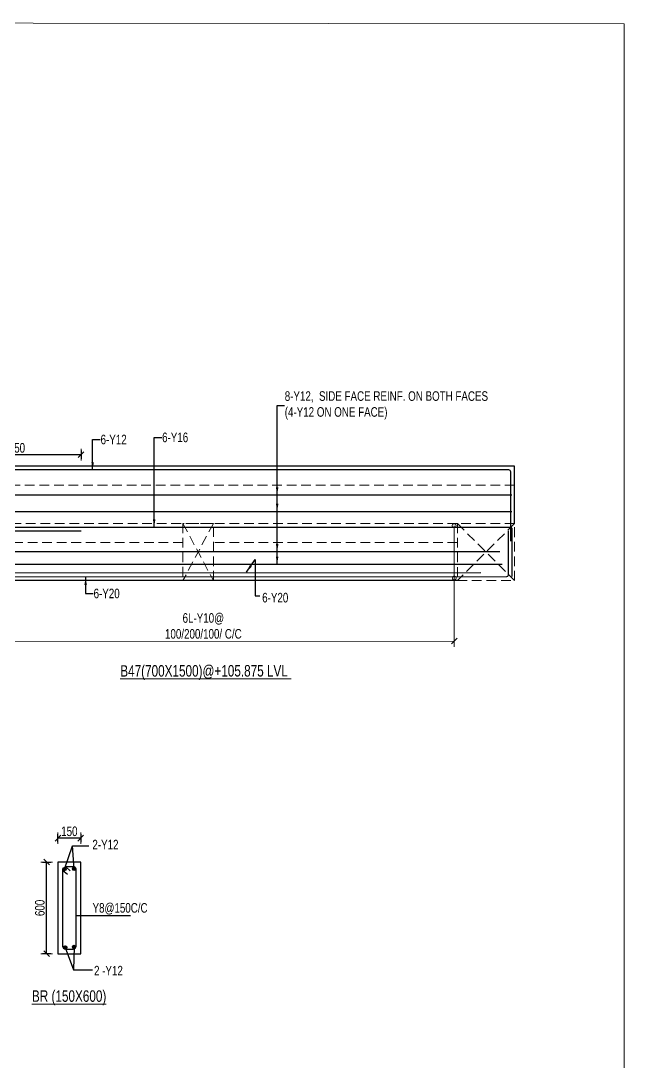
# Model space of a CAD drawing. Header units: millimetres. Extents: x 24879 to 98673, y 1890 to 33226.
# Drawn here: x 90771 to 98673, y 19582 to 33226 of the extents above; entities that cross this region are included whole.
import ezdxf

# ---------------------------------------------------------------- set-up
doc = ezdxf.new("R2010")
doc.units = ezdxf.units.MM
for name, pattern in [('CONTINOUS', [0]), ('CONTINU', [0]), ('HIDDEN', [9.525, 6.35, -3.175])]:
    doc.linetypes.add(name, pattern=pattern)
for name, color, linetype in [('-S-ARROW', 253, 'Continuous'), ('-S-DIM', 3, 'Continuous'), ('-STR-BEAM', 4, 'CONTINU'), ('-STR-REINF', 3, 'Continuous'), ('-STR-TEXT', 6, 'Continuous'), ('BEAM', 7, 'Continuous'), ('dim', 8, 'Continuous'), ('rein', 3, 'Continuous'), ('Text', 6, 'Continuous')]:
    doc.layers.add(name, color=color, linetype=linetype)
for name, color, linetype, lineweight in [('-S-STIRUP', 11, 'Continuous', 9), ('-STR-RF-DIM', 252, 'CONTINOUS', 20), ('Elevation-1', 41, 'Continuous', 20), ('S-BEAM-IDEN', 2, 'Continuous', 9), ('SEC TEXT', 9, 'Continuous', 18)]:
    doc.layers.add(name, color=color, linetype=linetype, lineweight=lineweight)
doc.styles.add('BEAM-LS', font='romans.shx', dxfattribs={"width": 0.8})
doc.styles.add('EL', font='swisscl.ttf')
doc.styles.add('SOBHA', font='swisscl.ttf')
doc.styles.add('sobha.sed', font='swisscl.ttf')
doc.dimstyles.new('S-25', dxfattribs={"dimscale": 25, "dimtxt": 2.5, "dimasz": 1.5, "dimexe": 0.25, "dimexo": 0.5, "dimgap": 0.1, "dimtad": 0, "dimdec": 0, "dimrnd": 0.0005, "dimzin": 0, "dimdsep": 46, "dimtxsty": 'SOBHA', "dimblk": 'OBLIQUE', "dimcen": 0.09, "dimclrd": 8, "dimclre": 8, "dimclrt": 6, "dimadec": 0, "dimazin": 0, "dimtfac": 1, "dimtdec": 0, "dimtofl": 0, "dimtmove": 0, "dimatfit": 3, "dimfxl": 0.18, "dimtolj": 1, "dimtzin": 0, "dimlwd": -1, "dimlwe": -1, "dimarcsym": 0})
doc.dimstyles.new('S-25L', dxfattribs={"dimscale": 25, "dimtxt": 2.5, "dimasz": 2.5, "dimexe": 1.5, "dimexo": 1.5, "dimgap": 0.2, "dimtad": 0, "dimdec": 0, "dimrnd": 0.0005, "dimzin": 0, "dimdsep": 46, "dimtxsty": 'sobha.sed', "dimblk": 'OBLIQUE', "dimcen": 0.09, "dimdle": 1.5, "dimclrd": 8, "dimclre": 8, "dimclrt": 6, "dimadec": 0, "dimazin": 0, "dimtfac": 1, "dimtdec": 0, "dimtofl": 0, "dimtmove": 1, "dimatfit": 3, "dimfxl": 0.18, "dimtolj": 1, "dimtzin": 0, "dimlwd": -1, "dimlwe": -1, "dimarcsym": 0})
doc.dimstyles.new('S-50', dxfattribs={"dimscale": 50, "dimtxt": 2.5, "dimasz": 1.25, "dimexe": 1, "dimexo": 1, "dimgap": 0.5, "dimtad": 1, "dimdec": 0, "dimrnd": 0.0005, "dimzin": 0, "dimdsep": 46, "dimtxsty": 'EL', "dimblk": 'ARCHTICK', "dimcen": 0.09, "dimdle": 1.5, "dimclrd": 251, "dimclre": 251, "dimclrt": 6, "dimadec": 0, "dimazin": 0, "dimtfac": 1, "dimtdec": 0, "dimtofl": 0, "dimtmove": 0, "dimatfit": 3, "dimfxl": 2, "dimtolj": 1, "dimtzin": 0, "dimlwd": -1, "dimlwe": -1, "dimarcsym": 0})
doc.dimstyles.new('S-DIM50', dxfattribs={"dimscale": 50, "dimtxt": 2.5, "dimasz": 1.2, "dimexe": 1.5, "dimexo": 1, "dimgap": 0.5, "dimtad": 1, "dimdec": 0, "dimdsep": 46, "dimtxsty": 'sobha.sed', "dimblk": 'OBLIQUE', "dimcen": 0, "dimdle": 0.75, "dimclrd": 8, "dimclre": 8, "dimclrt": 6, "dimazin": 2, "dimtfac": 1, "dimtdec": 0, "dimtix": 1, "dimtmove": 2, "dimatfit": 3, "dimfxl": 1, "dimtolj": 1, "dimlwd": -1, "dimlwe": 9, "dimarcsym": 0})
doc.dimstyles.new('STIRUP', dxfattribs={"dimscale": 50, "dimtxt": 2.5, "dimasz": 2.2, "dimexe": 0, "dimexo": 0, "dimgap": 0.5, "dimtad": 0, "dimdec": 0, "dimzin": 0, "dimdsep": 46, "dimtxsty": 'BEAM-LS', "dimblk": 'DOTSMALL', "dimcen": 0.09, "dimclrd": 256, "dimclre": 256, "dimclrt": 256, "dimadec": 5, "dimazin": 0, "dimtfac": 1, "dimtdec": 0, "dimtofl": 0, "dimtmove": 0, "dimatfit": 3, "dimldrblk": 'DOTSMALL', "dimfxl": 0, "dimfxlon": 1, "dimtolj": 1, "dimtzin": 0, "dimlwd": -1, "dimlwe": -1, "dimarcsym": 0})

# ---------------------------------------------------------------- blocks, each defined once
blk = doc.blocks.new('_DotSmall')
at = {"color": 0, "linetype": 'ByBlock', "const_width": 0.5}
blk.add_lwpolyline([(-0.0625, 0, 1), (0.0625, 0, 1)], format="xyb", close=True, dxfattribs=at)
blk = doc.blocks.new('*D253')
at = {"layer": '-S-STIRUP', "ltscale": 100, "transparency": 16777216}
blk.add_line((96447, 25925), (96446, 26611), dxfattribs=at)
at = {"layer": '-S-STIRUP', "linetype": 'CONTINU', "ltscale": 100, "transparency": 16777216, "xscale": 100, "yscale": 100, "zscale": 100}
for p, rotation in [((96446, 26611), 90.05760988059193), ((96447, 25925), 270.0576098805919)]:
    blk.add_blockref('_DotSmall', p, dxfattribs=dict(at, rotation=rotation))
blk = doc.blocks.new('_Oblique')
at = {"color": 0, "linetype": 'ByBlock', "lineweight": -2}
for p, q in [((-0.5, -0.5), (0.5, 0.5)), ((0, 0.71), (0, -0.71))]:
    blk.add_line(p, q, dxfattribs=at)
blk = doc.blocks.new('*D257')
at = {"layer": '-S-DIM', "color": 8, "linetype": 'Continuous', "lineweight": 9, "transparency": 16777216}
for p, q in [((89810, 27466), (89810, 27616)), ((91559, 27466), (91559, 27616))]:
    blk.add_line(p, q, dxfattribs=at)
at = {"layer": '-S-DIM', "color": 8, "linetype": 'Continuous', "transparency": 16777216}
blk.add_line((91560, 27541), (89809, 27541), dxfattribs=at)
at = {"layer": '-S-DIM', "color": 8, "transparency": 16777216, "xscale": 75, "yscale": 75, "zscale": 75, "rotation": 180}
blk.add_blockref('_Oblique', (89810, 27541), dxfattribs=at)
at = {"layer": '-S-DIM', "color": 8, "transparency": 16777216, "xscale": 75, "yscale": 75, "zscale": 75}
blk.add_blockref('_Oblique', (91559, 27541), dxfattribs=at)
at = {"layer": '-S-DIM', "color": 6, "transparency": 16777216, "insert": (90684, 27630), "char_height": 125, "attachment_point": 5, "style": 'sobha.sed'}
blk.add_mtext('\\A1;1750', dxfattribs=at)
blk = doc.blocks.new('*D260')
at = {"layer": '-STR-RF-DIM', "color": 8, "linetype": 'Continuous', "lineweight": 9, "transparency": 16777216}
for p, q in [((89873, 25917), (89874, 25018)), ((96447, 25919), (96448, 25024))]:
    blk.add_line(p, q, dxfattribs=at)
at = {"layer": '-STR-RF-DIM', "color": 8, "linetype": 'Continuous', "transparency": 16777216}
blk.add_line((89873, 25093), (96448, 25099), dxfattribs=at)
at = {"layer": '-STR-RF-DIM', "color": 8, "transparency": 16777216, "xscale": 75, "yscale": 75, "zscale": 75}
for p, rotation in [((89874, 25093), 180.0576098805923), ((96448, 25099), 0.0576098805923454)]:
    blk.add_blockref('_Oblique', p, dxfattribs=dict(at, rotation=rotation))
at = {"layer": '-STR-RF-DIM', "color": 6, "transparency": 16777216, "insert": (93161, 25297), "char_height": 125, "attachment_point": 5, "rotation": 0.0576, "style": 'sobha.sed'}
blk.add_mtext('\\A1;6L-Y10@\\P100/200/100/ C/C', dxfattribs=at)
blk = doc.blocks.new('_ArchTick')
at = {"color": 0, "linetype": 'ByBlock', "const_width": 0.15}
blk.add_lwpolyline([(-0.5, -0.5), (0.5, 0.5)], dxfattribs=at)
blk = doc.blocks.new('*D329')
at = {"layer": '-S-DIM', "color": 8, "linetype": 'Continuous', "transparency": 16777216}
blk.add_line((91557, 22517), (91255, 22517), dxfattribs=at)
at = {"layer": '-S-DIM', "color": 8, "linetype": 'Continuous', "lineweight": 9, "transparency": 16777216}
for p, q in [((91256, 22442), (91256, 22592)), ((91556, 22442), (91556, 22592))]:
    blk.add_line(p, q, dxfattribs=at)
at = {"layer": '-S-DIM', "color": 8, "transparency": 16777216, "xscale": 75, "yscale": 75, "zscale": 75, "rotation": 180}
blk.add_blockref('_Oblique', (91256, 22517), dxfattribs=at)
at = {"layer": '-S-DIM', "color": 8, "transparency": 16777216, "xscale": 75, "yscale": 75, "zscale": 75}
blk.add_blockref('_Oblique', (91556, 22517), dxfattribs=at)
at = {"layer": '-S-DIM', "color": 6, "transparency": 16777216, "insert": (91406, 22606), "char_height": 125, "attachment_point": 5, "style": 'sobha.sed'}
blk.add_mtext('\\A1;150', dxfattribs=at)
blk = doc.blocks.new('*D330')
at = {"layer": '-S-DIM', "color": 8, "linetype": 'Continuous', "lineweight": 9, "transparency": 16777216}
for p, q in [((91184, 22203), (91034, 22203)), ((91184, 21003), (91034, 21003))]:
    blk.add_line(p, q, dxfattribs=at)
at = {"layer": '-S-DIM', "color": 8, "linetype": 'Continuous', "transparency": 16777216}
blk.add_line((91109, 21003), (91109, 22204), dxfattribs=at)
at = {"layer": '-S-DIM', "color": 8, "transparency": 16777216, "xscale": 75, "yscale": 75, "zscale": 75}
for p, rotation in [((91109, 22203), 90), ((91109, 21003), 270)]:
    blk.add_blockref('_Oblique', p, dxfattribs=dict(at, rotation=rotation))
at = {"layer": '-S-DIM', "color": 6, "transparency": 16777216, "insert": (91020, 21603), "char_height": 125, "attachment_point": 5, "rotation": 90, "style": 'sobha.sed'}
blk.add_mtext('\\A1;600', dxfattribs=at)

msp = doc.modelspace()

# ---------------------------------------------------------------- hatches: boundary and pattern name
at = {"layer": 'rein', "ltscale": 3000}
for points in [[(91363.1, 22112.4, -1), (91319.5, 22112.4, -1)], [(91491, 22114.2, -1), (91447.4, 22114.2, -1)], [(91373.2, 21086.3, -1), (91329.6, 21086.3, -1)], [(91489, 21092.2, -1), (91445.4, 21092.2, -1)]]:
    msp.add_hatch(color=256, dxfattribs=at).paths.add_polyline_path(points)

# ---------------------------------------------------------------- linework, layer by layer
at = {"layer": '-STR-BEAM'}
for p, q in [((97238, 27390.8, 0), (83051.7, 27391.7, 0)), ((97238, 26641), (97238, 27390.8)), ((96488.6, 25890.9, 0), (83752.3, 25891.6, 0))]:
    msp.add_line(p, q, dxfattribs=at)
at = {"layer": '-STR-REINF', "ltscale": 10}
for p, q in [((97163, 27340.8), (83150.6, 27341.7, 0)), ((97188, 26409.9), (97188, 27315.8)), ((83117.4, 26591.4, 0), (97188, 26593.7, 0)), ((87309.6, 26542.2, 0), (91559.2, 26542.2, 0)), ((97152.5, 26544.3, 0), (97153, 25958.7, 0)), ((97202.9, 26578.7, 0), (97203.4, 25943.1, 0)), ((83167.9, 25941.5, 0), (97138, 25943.6, 0)), ((83348.5, 25994, 0), (96797.5, 25996.1, 0))]:
    msp.add_line(p, q, dxfattribs=at)
at = {"layer": '-STR-REINF', "color": 30, "linetype": 'Continuous', "ltscale": 10}
for p, q in [((83101.9, 27013.8, 0), (97202.8, 27013.8, 0)), ((83092, 26798.7, 0), (97202.8, 26798.7, 0)), ((83085.3, 26274.9, 0), (97043.9, 26274.9, 0)), ((83085.3, 26106.9, 0), (97076, 26106.9, 0))]:
    msp.add_line(p, q, dxfattribs=at)
at = {"layer": '-STR-REINF', "ltscale": 10}
for centre, radius, start, end in [((97163, 27315.8, 0), 25, 0, 89.9965), ((97187.9, 26578.7, 0), 15, 0.05761, 90.05761), ((97138, 25958.6, 0), 15, 270.05761, 0.05761)]:
    msp.add_arc(centre, radius, start, end, dxfattribs=at)
at = {"layer": 'BEAM', "ltscale": 0.05, "elevation": 357173.2}
msp.add_lwpolyline([(91255.9, 21003.3), (91555.9, 21003.3), (91555.9, 22203.3), (91255.9, 22203.3)], close=True, dxfattribs=at)
at = {"layer": 'Elevation-1', "color": 6, "ltscale": 20}
msp.add_lwpolyline([(63838.2, 33225.9), (98672.8, 33187.9), (98672.8, 5937.4), (63838.2, 5975.4)], close=True, dxfattribs=at)
at = {"layer": 'rein', "ltscale": 3000}
for p, q in [((91360.7, 22143.3, 357173.2), (91417.2, 22090.6, 357173.2)), ((91315.9, 22099.2, 357173.2), (91383.2, 22046.6, 357173.2))]:
    msp.add_line(p, q, dxfattribs=at)
at = {"layer": 'rein', "ltscale": 3000, "elevation": 357173.2}
msp.add_lwpolyline([(91355.9, 21063.3), (91455.9, 21063.3, 0.4142136), (91495.9, 21103.3), (91495.9, 22103.3, 0.4142136), (91455.9, 22143.3), (91355.9, 22143.3), (91315.9, 22103.3), (91315.9, 21103.3, 0.4142136)], format="xyb", close=True, dxfattribs=at)
at = {"layer": 'rein', "ltscale": 3000}
for centre in [(91341.3, 22112.4, 357173.2), (91469.2, 22114.2, 357173.2), (91351.4, 21086.3, 357173.2), (91467.2, 21092.2, 357173.2)]:
    msp.add_circle(centre, 21.8, dxfattribs=at)
at = {"layer": 'S-BEAM-IDEN', "color": 9, "linetype": 'HIDDEN', "ltscale": 20}
for p, q in [((97238, 27140.8, 0), (83051.7, 27141.7, 0)), ((96488, 26640.9, 0), (83751.7, 26641.6)), ((92892.4, 26641.7, 0), (93293.2, 25891.6, 0)), ((93292.6, 26641.6, 0), (92893, 25891.7, 0)), ((96488, 26640.9, 0), (96488.6, 25893.6, 0)), ((96488, 26640.9, 0), (97238.6, 25891)), ((97238, 26641), (96488.6, 25890.9, 0)), ((92892.6, 26391, 0), (89809.6, 26391.2, 0)), ((96488, 26390.9, 0), (93292.8, 26391, 0))]:
    msp.add_line(p, q, dxfattribs=at)
at = {"layer": 'S-BEAM-IDEN', "color": 9, "linetype": 'HIDDEN', "ltscale": 20, "elevation": 0}
msp.add_lwpolyline([(93292.6, 26641.6), (92892.4, 26641.7), (92893, 25891.7), (93293.2, 25891.6), (93292.6, 26641.6)], dxfattribs=at)
at = {"layer": 'S-BEAM-IDEN', "color": 9, "linetype": 'HIDDEN', "ltscale": 20}
msp.add_lwpolyline([(97238, 26641), (96488, 26640.9), (96488.6, 25890.9), (97238.6, 25891), (97238, 26641)], dxfattribs=at)

# ---------------------------------------------------------------- texts
at = {"layer": '-STR-TEXT', "color": 6, "insert": (94227.2, 28372, 0), "char_height": 125, "width": 2699.459, "attachment_point": 1, "style": 'SOBHA'}
msp.add_mtext('\\A1;8-Y12,  SIDE FACE REINF. ON BOTH FACES (4-Y12 ON ONE FACE)', dxfattribs=at)
at = {"layer": '-STR-TEXT', "color": 6, "char_height": 125, "attachment_point": 1, "rotation": 0.05761, "style": 'SOBHA'}
for s, insert in [('\\A1;6-Y12', (91815, 27802.5, 0)), ('\\A1;6-Y16', (92620.5, 27830.4, 0))]:
    msp.add_mtext(s, dxfattribs=dict(at, insert=insert))
at = {"layer": '-STR-TEXT', "color": 6, "insert": (91723.7, 25658.9, 0), "char_height": 125, "width": 281.386, "attachment_point": 7, "rotation": 0.05761, "style": 'SOBHA'}
msp.add_mtext('\\A1;6-Y20', dxfattribs=at)
at = {"layer": '-STR-TEXT', "color": 6, "insert": (94273.6, 25730.7, 178586.6), "char_height": 125, "attachment_point": 3, "style": 'SOBHA'}
msp.add_mtext('\\A1;6-Y20', dxfattribs=at)
at = {"layer": 'SEC TEXT', "color": 1, "linetype": 'ByBlock', "style": 'sobha.sed'}
for s, rotation, p in [('%%UB47(700X1500)@+105.875 LVL ', 0.04689, (92073.1, 24633.3, 0)), ('%%UBR (150X600)', 359.98928, (90916, 20373, 357173.2))]:
    msp.add_text(s, height=150, rotation=rotation, dxfattribs=at).set_placement(p)
at = {"layer": 'Text', "ltscale": 3000, "char_height": 125, "style": 'SOBHA'}
for s, insert, width, attachment_point in [('2-Y12', (91878.8, 22495.2, 357173.2), 726.545, 2), ('Y8@150C/C', (92070.5, 21666.1, 357173.2), 826.545, 2), ('2 -Y12', (91918.2, 20718.3, 357173.2), 726.545, 8)]:
    msp.add_mtext(s, dxfattribs=dict(at, insert=insert, width=width, attachment_point=attachment_point))

# ---------------------------------------------------------------- dimensions: what is measured, and where the dimension line sits
at = {"layer": '-S-DIM'}
for base, p1, p2, angle, override, picture, middle in [((89809.6, 27540.8, 0), (91559.2, 26542.2, 0), (89809.6, 26641.2, 0), 180, {"dimscale": 1, "dimtxt": 125, "dimasz": 75, "dimexe": 75, "dimexo": 0, "dimgap": 25, "dimblk1": 'Oblique', "dimblk2": 'Oblique', "dimsah": 1, "dimcen": 4.5, "dimfxl": 75, "dimfxlon": 1}, '*D257', (90684.4, 27629.8, 0)), ((91108.7, 22203.3, 357173.2), (91255.9, 21003.3, 357173.2), (91255.9, 22203.3, 357173.2), 90, {"dimscale": 1, "dimtxt": 125, "dimasz": 75, "dimexe": 75, "dimexo": 0, "dimgap": 25, "dimlfac": 0.5, "dimblk1": 'Oblique', "dimblk2": 'Oblique', "dimsah": 1, "dimcen": 4.5, "dimfxl": 75, "dimfxlon": 1}, '*D330', (91019.7, 21603.3, 357173.2))]:
    dim = msp.add_linear_dim(base=base, p1=p1, p2=p2, angle=angle, dimstyle='S-DIM50', override=override, dxfattribs=at)
    dim.commit()
    dim.dimension.update_dxf_attribs({"geometry": picture, "text_midpoint": middle})
dim = msp.add_linear_dim(base=(91255.9, 22517.3, 357173.2), p1=(91555.9, 22440.9, 357173.2), p2=(91255.9, 22373.6, 357173.2), dimstyle='S-DIM50', override={"dimscale": 1, "dimtxt": 125, "dimasz": 75, "dimexe": 75, "dimexo": 0, "dimgap": 25, "dimlfac": 0.5, "dimblk1": 'Oblique', "dimblk2": 'Oblique', "dimsah": 1, "dimcen": 4.5, "dimfxl": 75, "dimfxlon": 1}, dxfattribs=at)
dim.commit()
dim.dimension.update_dxf_attribs({"geometry": '*D329', "text_midpoint": (91405.9, 22606.3, 357173.2)})
at = {"layer": '-S-STIRUP', "linetype": 'CONTINU', "ltscale": 100}
dim = msp.add_linear_dim(base=(96446.1, 26610.5, 178586.6), p1=(96447.4, 25924.8, 178586.6), p2=(96446.2, 26610.5, 178586.6), angle=90.05761, text=' ', dimstyle='STIRUP', override={"dimasz": 2}, dxfattribs=at)
dim.commit()
dim.dimension.update_dxf_attribs({"geometry": '*D253', "text_midpoint": (96446.4, 26267.7, 178586.6)})
at = {"layer": '-STR-RF-DIM'}
dim = msp.add_linear_dim(base=(96447.6, 25099.3, 178586.6), p1=(89873.4, 25916.8, 178586.6), p2=(96446.8, 25918.6, 178586.6), angle=0.05761, text='6L-Y10@\\P100/200/100/ C/C', dimstyle='S-DIM50', override={"dimscale": 1, "dimtxt": 125, "dimasz": 75, "dimexe": 75, "dimexo": 0, "dimgap": 25, "dimsah": 1, "dimcen": 4.5, "dimfxl": 75}, dxfattribs=at)
dim.commit()
dim.dimension.update_dxf_attribs({"geometry": '*D260', "text_midpoint": (93160.7, 25297, 178586.6)})

# ---------------------------------------------------------------- leaders
at = {"layer": '-S-ARROW', "annotation_type": 0, "has_hookline": 1, "hookline_direction": 1, "text_width": 2624.3}
msp.add_leader([(94127.8, 26270.1, 0), (94127.8, 28184.8, 0), (94222.2, 28184.8, 0)], dimstyle='S-50', override={"dimasz": 2, "dimgap": 0.1, "dimtad": 0}, dxfattribs=at)
at = {"layer": '-S-ARROW'}
for points in [[(94127.8, 26106.9, 0), (94127.8, 28184.8, 0), (94222.2, 28184.8, 0)], [(94127.8, 26798.7, 0), (94127.8, 28184.8, 0), (94222.2, 28184.8, 0)], [(94127.8, 27013.8, 0), (94127.8, 28184.8, 0), (94222.2, 28184.8, 0)], [(93725.5, 26001.5, 0), (93841, 26168, 0), (93841, 25691.8, 0), (93900.1, 25691.8, 0)]]:
    msp.add_leader(points, dimstyle='S-50', override={"dimasz": 2, "dimgap": 0.1, "dimtad": 0}, dxfattribs=at)
at = {"layer": '-S-ARROW', "annotation_type": 0, "has_hookline": 1, "hookline_direction": 1, "horizontal_direction": (0.999999, 0.001005, 0)}
for points, text_width in [([(91711.3, 27341.3, 0), (91711.1, 27739.9, 0), (91810.1, 27740, 0)], 353.6), ([(92516.8, 26592.4, 0), (92516.6, 27767.7, 0), (92615.6, 27767.8, 0)], 354.1), ([(91619.4, 25934.1, 0), (91619.6, 25721.3, 0), (91718.6, 25721.4, 0)], 354.1)]:
    msp.add_leader(points, dimstyle='S-50', override={"dimasz": 2, "dimgap": 0.1, "dimtad": 0}, dxfattribs=dict(at, text_width=text_width))
at = {"layer": 'dim', "ltscale": 3000}
for points in [[(91341.3, 22112.4, 357173.2), (91447.1, 22414.2, 357173.2), (91661.4, 22414.2, 357173.2)], [(91469.2, 22114.2, 357173.2), (91447.1, 22414.2, 357173.2), (91661.4, 22414.2, 357173.2)], [(91349.7, 21085.3, 357173.2), (91458.9, 20792.4, 357173.2), (91711, 20792.4, 357173.2)], [(91469.2, 21092.4, 357173.2), (91458.9, 20792.4, 357173.2), (91711, 20792.4, 357173.2)]]:
    msp.add_leader(points, dimstyle='S-25', override={"dimasz": 1.5, "dimldrblk": 'DotBlank'}, dxfattribs=at)
at = {"layer": 'dim', "color": 8}
msp.add_leader([(91491.3, 21503.5, 247954.5), (92186.8, 21503.2, 247954.5), (92207.9, 21503.5, 247954.5)], dimstyle='S-25L', dxfattribs=at)

doc.saveas('drawing.dxf')
